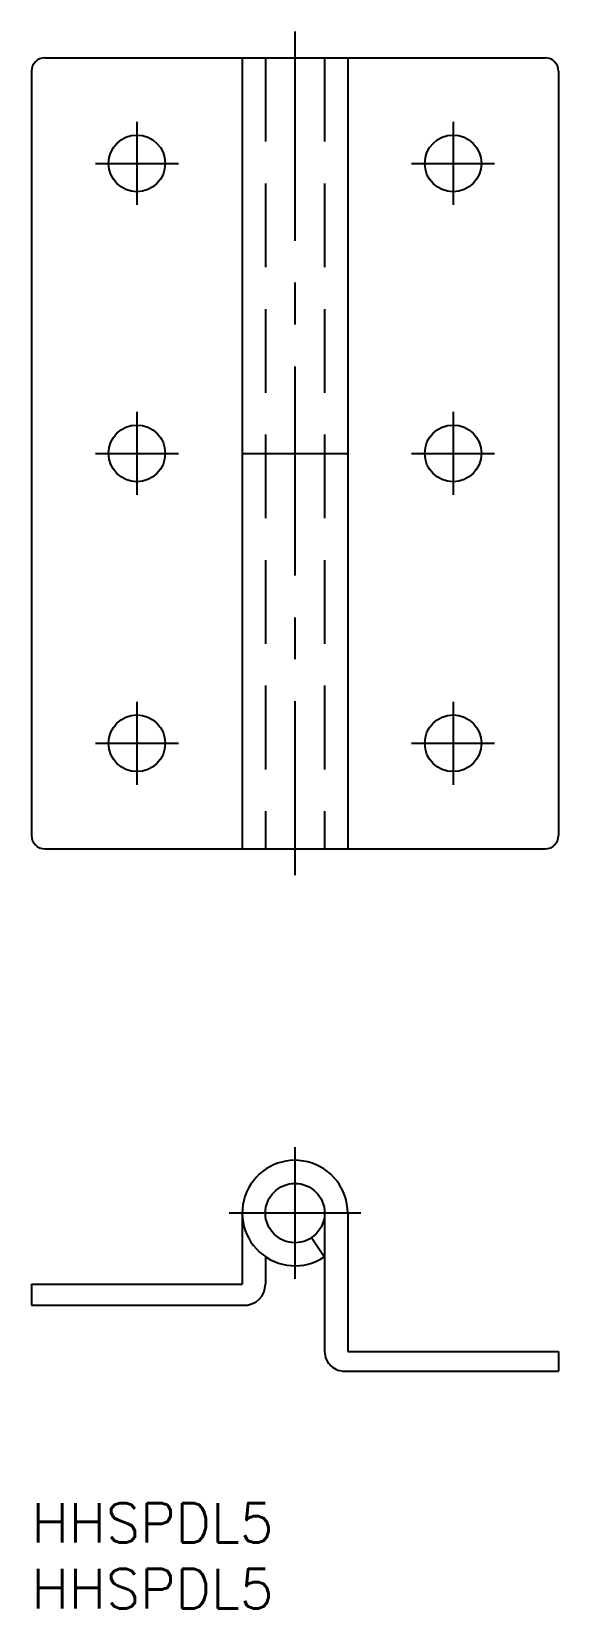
# Model space of a CAD drawing. Extents: x 0 to 40, y -8 to 112.
import ezdxf

# ---------------------------------------------------------------- set-up
doc = ezdxf.new("R2010")
doc.units = 0
doc.header["$LTSCALE"] = 0.5
doc.linetypes.add('CENTER', pattern=[50.8, 31.75, -6.35, 6.35, -6.35])
doc.linetypes.add('DASHED', pattern=[19.05, 12.7, -6.35])
for name, color, linetype in [('MSM_CENTER', 1, 'CENTER'), ('MSM_CONTINUOUS', 7, 'CONTINUOUS'), ('MSM_DASHED', 4, 'DASHED'), ('MSM_PART_NUMBER', 7, 'CONTINUOUS')]:
    doc.layers.add(name, color=color, linetype=linetype)
doc.styles.get("Standard").update_dxf_attribs({"font": 'txt.shx', "height": 3, "bigfont": 'bigfont.shx'})

# ---------------------------------------------------------------- blocks, each defined once
blk = doc.blocks.new('*U2')
at = {"layer": 'MSM_PART_NUMBER'}
blk.add_text('HHSPDL5', height=3, dxfattribs=at).set_placement((0, -3))
blk = doc.blocks.new('*U3')
at = {"layer": 'MSM_PART_NUMBER'}
blk.add_text('HHSPDL5', height=3, dxfattribs=at).set_placement((0, -8))

msp = doc.modelspace()

# ---------------------------------------------------------------- linework, layer by layer
at = {"layer": 'MSM_CENTER'}
for p, q in [((20, 111.64), (20, 47.64)), ((8, 104.79), (8, 98.49)), ((32, 104.79), (32, 98.49)), ((4.85, 101.64), (11.15, 101.64)), ((28.85, 101.64), (35.15, 101.64)), ((8, 82.79), (8, 76.49)), ((32, 82.79), (32, 76.49)), ((4.85, 79.64), (11.15, 79.64)), ((28.85, 79.64), (35.15, 79.64)), ((8, 60.79), (8, 54.49)), ((32, 60.79), (32, 54.49)), ((4.85, 57.64), (11.15, 57.64)), ((28.85, 57.64), (35.15, 57.64)), ((20, 27), (20, 17)), ((25, 22), (15, 22))]:
    msp.add_line(p, q, dxfattribs=at)
at = {"layer": 'MSM_CONTINUOUS'}
for p, q in [((1, 109.64), (39, 109.64)), ((16, 109.64), (16, 49.64)), ((24, 109.64), (24, 49.64)), ((0, 108.64), (0, 50.64)), ((40, 108.64), (40, 50.64)), ((16, 79.64), (24, 79.64)), ((1, 49.64), (39, 49.64)), ((16, 22), (16, 16.6)), ((22.25, 22), (22.25, 11.5)), ((24, 22), (24, 11.5)), ((22.22, 18.67), (21.25, 20.13)), ((17.75, 18.69), (17.75, 16.6)), ((0, 16.6), (16, 16.6)), ((0, 16.6), (0, 15)), ((0, 15), (16.4, 15)), ((24, 11.5), (40, 11.5)), ((40, 11.5), (40, 10)), ((23.6, 10), (40, 10))]:
    msp.add_line(p, q, dxfattribs=at)
for centre, radius in [((8, 101.64), 2.15), ((32, 101.64), 2.15), ((8, 79.64), 2.15), ((32, 79.64), 2.15), ((8, 57.64), 2.15), ((32, 57.64), 2.15), ((20, 22), 2.25)]:
    msp.add_circle(centre, radius, dxfattribs=at)
for centre, radius, start, end in [((1, 108.64), 1, 90, 180), ((39, 108.64), 1, 0, 90), ((1, 50.64), 1, 180, 270), ((39, 50.64), 1, 270, 0), ((20, 22), 4, 0, 303.749), ((16.15, 16.6), 1.6, 270, 0), ((23.77, 11.52), 1.52, 180.5684, 273.1268)]:
    msp.add_arc(centre, radius, start, end, dxfattribs=at)
at = {"layer": 'MSM_DASHED'}
for p, q in [((17.75, 109.64), (17.75, 49.64)), ((22.25, 109.64), (22.25, 49.64))]:
    msp.add_line(p, q, dxfattribs=at)

# ---------------------------------------------------------------- block references
at = {"layer": 'MSM_CONTINUOUS'}
for name in ['*U2', '*U3']:
    msp.add_blockref(name, (0, 0), dxfattribs=at)

doc.saveas('drawing.dxf')
